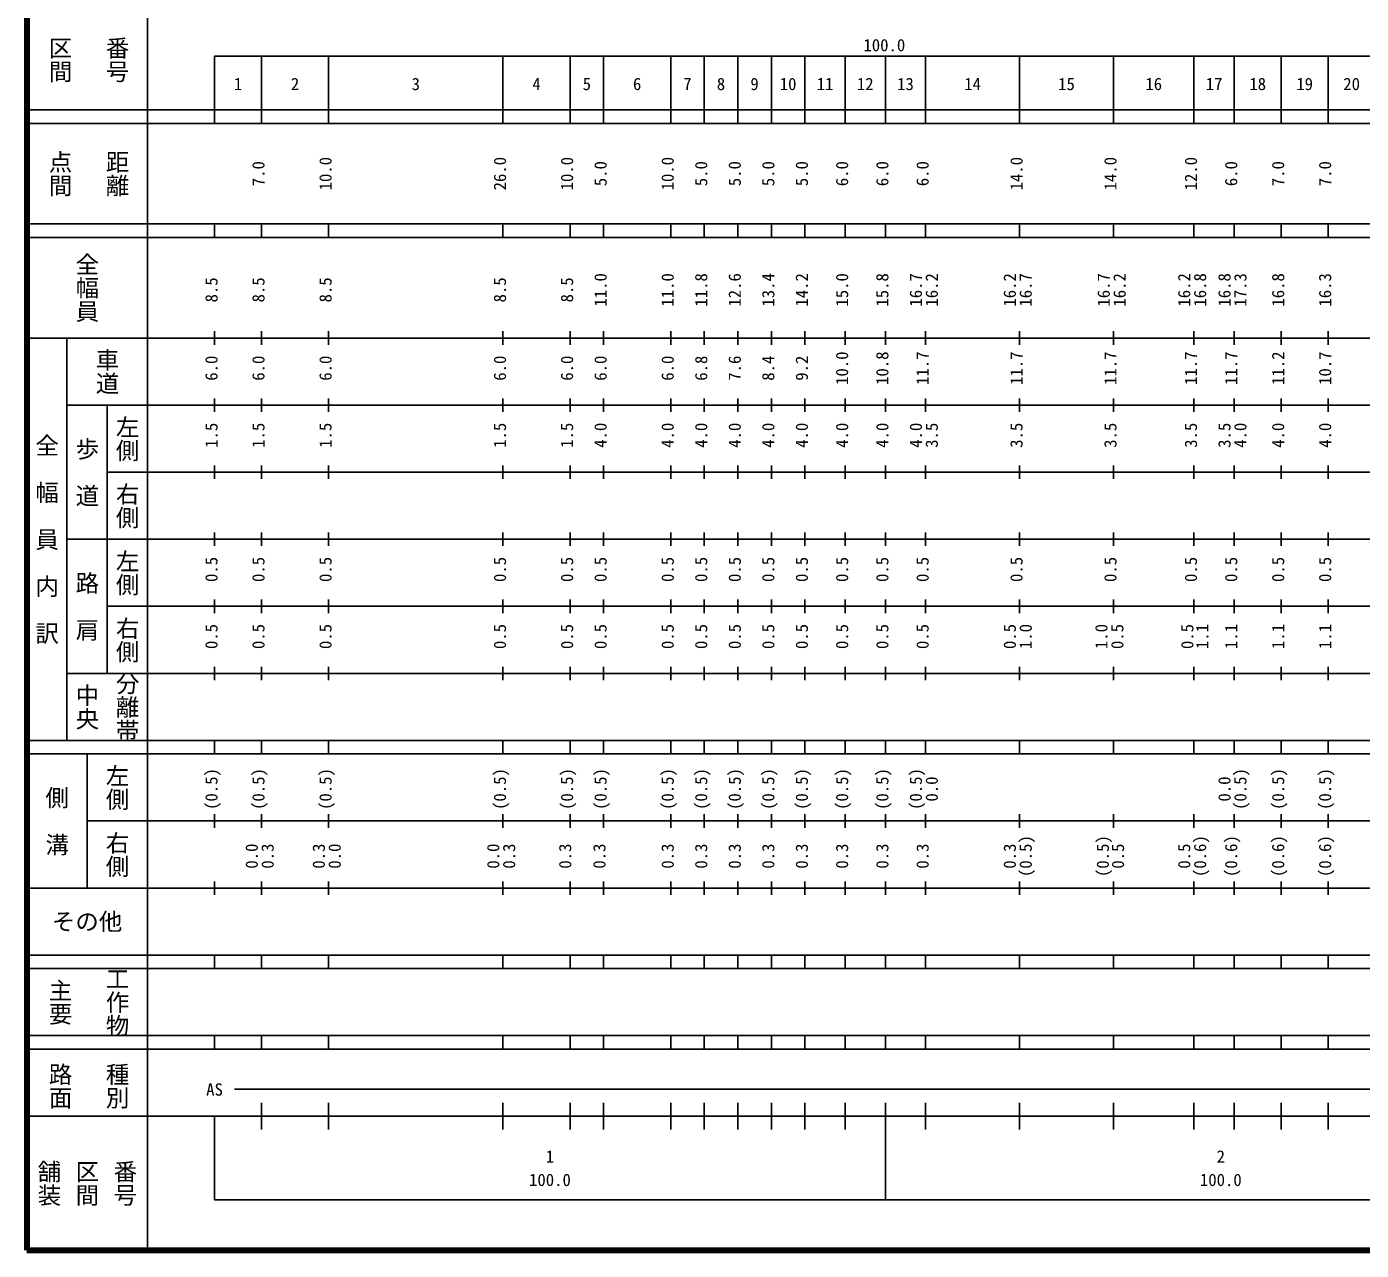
# Model space of a CAD drawing. Units: millimetres on the paper, enlarged 1000 times. Extents: x 40000 to 680000, y 20000 to 380000.
# Drawn here: x 40000 to 238943, y 20000 to 202409 of the extents above; entities that cross this region are included whole.
import ezdxf
from ezdxf.enums import TextEntityAlignment as Align

# ---------------------------------------------------------------- set-up
doc = ezdxf.new("R2010")
doc.units = ezdxf.units.MM
doc.header["$LTSCALE"] = 1000
doc.layers.add('M-TTL', color=2, linetype='Continuous', lineweight=140)
doc.layers.add('M-TTL-BAND', color=7, linetype='Continuous', lineweight=25)
doc.styles.add('@ＭＳ ゴシック', font='')
doc.styles.add('ＭＳ ゴシック', font='')
doc.styles.get('@ＭＳ ゴシック').set_extended_font_data('@MS Gothic')
doc.styles.get('ＭＳ ゴシック').set_extended_font_data('MS Gothic')

msp = doc.modelspace()

# ---------------------------------------------------------------- linework, layer by layer
at = {"layer": 'M-TTL'}
for p, q in [((40000, 380000), (40000, 20000)), ((40000, 20000), (680000, 20000))]:
    msp.add_line(p, q, dxfattribs=at)
at = {"layer": 'M-TTL-BAND'}
for p, q in [((58000, 370000), (58000, 20000)), ((68000, 198000), (579000, 198000)), ((68000, 198000), (68000, 188000)), ((75000, 188000), (75000, 198000)), ((85000, 188000), (85000, 198000)), ((111000, 188000), (111000, 198000)), ((121000, 188000), (121000, 198000)), ((126000, 188000), (126000, 198000)), ((136000, 188000), (136000, 198000)), ((141000, 188000), (141000, 198000)), ((146000, 188000), (146000, 198000)), ((151000, 188000), (151000, 198000)), ((156000, 188000), (156000, 198000)), ((162000, 188000), (162000, 198000)), ((168000, 188000), (168000, 198000)), ((174000, 188000), (174000, 198000)), ((188000, 188000), (188000, 198000)), ((202000, 188000), (202000, 198000)), ((214000, 188000), (214000, 198000)), ((220000, 188000), (220000, 198000)), ((227000, 188000), (227000, 198000)), ((234000, 188000), (234000, 198000)), ((40000, 190000), (579000, 190000)), ((40000, 188000), (579000, 188000)), ((40000, 173000), (579000, 173000)), ((68000, 171000), (68000, 173000)), ((75000, 171000), (75000, 173000)), ((85000, 171000), (85000, 173000)), ((111000, 171000), (111000, 173000)), ((121000, 171000), (121000, 173000)), ((126000, 171000), (126000, 173000)), ((136000, 171000), (136000, 173000)), ((141000, 171000), (141000, 173000)), ((146000, 171000), (146000, 173000)), ((151000, 171000), (151000, 173000)), ((156000, 171000), (156000, 173000)), ((162000, 171000), (162000, 173000)), ((168000, 171000), (168000, 173000)), ((174000, 171000), (174000, 173000)), ((188000, 171000), (188000, 173000)), ((202000, 171000), (202000, 173000)), ((214000, 171000), (214000, 173000)), ((220000, 171000), (220000, 173000)), ((227000, 171000), (227000, 173000)), ((234000, 171000), (234000, 173000)), ((40000, 171000), (579000, 171000)), ((40000, 156000), (579000, 156000)), ((46000, 96000), (46000, 156000)), ((68000, 155000), (68000, 157000)), ((75000, 155000), (75000, 157000)), ((85000, 155000), (85000, 157000)), ((111000, 155000), (111000, 157000)), ((121000, 155000), (121000, 157000)), ((126000, 155000), (126000, 157000)), ((136000, 155000), (136000, 157000)), ((141000, 155000), (141000, 157000)), ((146000, 155000), (146000, 157000)), ((151000, 155000), (151000, 157000)), ((156000, 155000), (156000, 157000)), ((162000, 155000), (162000, 157000)), ((168000, 155000), (168000, 157000)), ((174000, 155000), (174000, 157000)), ((188000, 155000), (188000, 157000)), ((202000, 155000), (202000, 157000)), ((214000, 155000), (214000, 157000)), ((220000, 155000), (220000, 157000)), ((227000, 155000), (227000, 157000)), ((234000, 155000), (234000, 157000)), ((46000, 146000), (579000, 146000)), ((52000, 146000), (52000, 106000)), ((68000, 145000), (68000, 147000)), ((75000, 145000), (75000, 147000)), ((85000, 145000), (85000, 147000)), ((111000, 145000), (111000, 147000)), ((121000, 145000), (121000, 147000)), ((126000, 145000), (126000, 147000)), ((136000, 145000), (136000, 147000)), ((141000, 145000), (141000, 147000)), ((146000, 145000), (146000, 147000)), ((151000, 145000), (151000, 147000)), ((156000, 145000), (156000, 147000)), ((162000, 145000), (162000, 147000)), ((168000, 145000), (168000, 147000)), ((174000, 145000), (174000, 147000)), ((188000, 145000), (188000, 147000)), ((202000, 145000), (202000, 147000)), ((214000, 145000), (214000, 147000)), ((220000, 145000), (220000, 147000)), ((227000, 145000), (227000, 147000)), ((234000, 145000), (234000, 147000)), ((52000, 136000), (579000, 136000)), ((68000, 135000), (68000, 137000)), ((75000, 135000), (75000, 137000)), ((85000, 135000), (85000, 137000)), ((111000, 135000), (111000, 137000)), ((121000, 135000), (121000, 137000)), ((126000, 135000), (126000, 137000)), ((136000, 135000), (136000, 137000)), ((141000, 135000), (141000, 137000)), ((146000, 135000), (146000, 137000)), ((151000, 135000), (151000, 137000)), ((156000, 135000), (156000, 137000)), ((162000, 135000), (162000, 137000)), ((168000, 135000), (168000, 137000)), ((174000, 135000), (174000, 137000)), ((188000, 135000), (188000, 137000)), ((202000, 135000), (202000, 137000)), ((214000, 135000), (214000, 137000)), ((220000, 135000), (220000, 137000)), ((227000, 135000), (227000, 137000)), ((234000, 135000), (234000, 137000)), ((46000, 126000), (579000, 126000)), ((68000, 125000), (68000, 127000)), ((75000, 125000), (75000, 127000)), ((85000, 125000), (85000, 127000)), ((111000, 125000), (111000, 127000)), ((121000, 125000), (121000, 127000)), ((126000, 125000), (126000, 127000)), ((136000, 125000), (136000, 127000)), ((141000, 125000), (141000, 127000)), ((146000, 125000), (146000, 127000)), ((151000, 125000), (151000, 127000)), ((156000, 125000), (156000, 127000)), ((162000, 125000), (162000, 127000)), ((168000, 125000), (168000, 127000)), ((174000, 125000), (174000, 127000)), ((188000, 125000), (188000, 127000)), ((202000, 125000), (202000, 127000)), ((214000, 125000), (214000, 127000)), ((220000, 125000), (220000, 127000)), ((227000, 125000), (227000, 127000)), ((234000, 125000), (234000, 127000)), ((52000, 116000), (579000, 116000)), ((68000, 115000), (68000, 117000)), ((75000, 115000), (75000, 117000)), ((85000, 115000), (85000, 117000)), ((111000, 115000), (111000, 117000)), ((121000, 115000), (121000, 117000)), ((126000, 115000), (126000, 117000)), ((136000, 115000), (136000, 117000)), ((141000, 115000), (141000, 117000)), ((146000, 115000), (146000, 117000)), ((151000, 115000), (151000, 117000)), ((156000, 115000), (156000, 117000)), ((162000, 115000), (162000, 117000)), ((168000, 115000), (168000, 117000)), ((174000, 115000), (174000, 117000)), ((188000, 115000), (188000, 117000)), ((202000, 115000), (202000, 117000)), ((214000, 115000), (214000, 117000)), ((220000, 115000), (220000, 117000)), ((227000, 115000), (227000, 117000)), ((234000, 115000), (234000, 117000)), ((46000, 106000), (579000, 106000)), ((68000, 105000), (68000, 107000)), ((75000, 105000), (75000, 107000)), ((85000, 105000), (85000, 107000)), ((111000, 105000), (111000, 107000)), ((121000, 105000), (121000, 107000)), ((126000, 105000), (126000, 107000)), ((136000, 105000), (136000, 107000)), ((141000, 105000), (141000, 107000)), ((146000, 105000), (146000, 107000)), ((151000, 105000), (151000, 107000)), ((156000, 105000), (156000, 107000)), ((162000, 105000), (162000, 107000)), ((168000, 105000), (168000, 107000)), ((174000, 105000), (174000, 107000)), ((188000, 105000), (188000, 107000)), ((202000, 105000), (202000, 107000)), ((214000, 105000), (214000, 107000)), ((220000, 105000), (220000, 107000)), ((227000, 105000), (227000, 107000)), ((234000, 105000), (234000, 107000)), ((40000, 96000), (579000, 96000)), ((68000, 94000), (68000, 96000)), ((75000, 94000), (75000, 96000)), ((85000, 94000), (85000, 96000)), ((111000, 94000), (111000, 96000)), ((121000, 94000), (121000, 96000)), ((126000, 94000), (126000, 96000)), ((136000, 94000), (136000, 96000)), ((141000, 94000), (141000, 96000)), ((146000, 94000), (146000, 96000)), ((151000, 94000), (151000, 96000)), ((156000, 94000), (156000, 96000)), ((162000, 94000), (162000, 96000)), ((168000, 94000), (168000, 96000)), ((174000, 94000), (174000, 96000)), ((188000, 94000), (188000, 96000)), ((202000, 94000), (202000, 96000)), ((214000, 94000), (214000, 96000)), ((220000, 94000), (220000, 96000)), ((227000, 94000), (227000, 96000)), ((234000, 94000), (234000, 96000)), ((40000, 94000), (579000, 94000)), ((49000, 94000), (49000, 74000)), ((49000, 84000), (579000, 84000)), ((68000, 83000), (68000, 85000)), ((75000, 83000), (75000, 85000)), ((85000, 83000), (85000, 85000)), ((111000, 83000), (111000, 85000)), ((121000, 83000), (121000, 85000)), ((126000, 83000), (126000, 85000)), ((136000, 83000), (136000, 85000)), ((141000, 83000), (141000, 85000)), ((146000, 83000), (146000, 85000)), ((151000, 83000), (151000, 85000)), ((156000, 83000), (156000, 85000)), ((162000, 83000), (162000, 85000)), ((168000, 83000), (168000, 85000)), ((174000, 83000), (174000, 85000)), ((188000, 83000), (188000, 85000)), ((202000, 83000), (202000, 85000)), ((214000, 83000), (214000, 85000)), ((220000, 83000), (220000, 85000)), ((227000, 83000), (227000, 85000)), ((234000, 83000), (234000, 85000)), ((40000, 74000), (579000, 74000)), ((68000, 73000), (68000, 75000)), ((75000, 73000), (75000, 75000)), ((85000, 73000), (85000, 75000)), ((111000, 73000), (111000, 75000)), ((121000, 73000), (121000, 75000)), ((126000, 73000), (126000, 75000)), ((136000, 73000), (136000, 75000)), ((141000, 73000), (141000, 75000)), ((146000, 73000), (146000, 75000)), ((151000, 73000), (151000, 75000)), ((156000, 73000), (156000, 75000)), ((162000, 73000), (162000, 75000)), ((168000, 73000), (168000, 75000)), ((174000, 73000), (174000, 75000)), ((188000, 73000), (188000, 75000)), ((202000, 73000), (202000, 75000)), ((214000, 73000), (214000, 75000)), ((220000, 73000), (220000, 75000)), ((227000, 73000), (227000, 75000)), ((234000, 73000), (234000, 75000)), ((40000, 64000), (579000, 64000)), ((68000, 62000), (68000, 64000)), ((75000, 62000), (75000, 64000)), ((85000, 62000), (85000, 64000)), ((111000, 62000), (111000, 64000)), ((121000, 62000), (121000, 64000)), ((126000, 62000), (126000, 64000)), ((136000, 62000), (136000, 64000)), ((141000, 62000), (141000, 64000)), ((146000, 62000), (146000, 64000)), ((151000, 62000), (151000, 64000)), ((156000, 62000), (156000, 64000)), ((162000, 62000), (162000, 64000)), ((168000, 62000), (168000, 64000)), ((174000, 62000), (174000, 64000)), ((188000, 62000), (188000, 64000)), ((202000, 62000), (202000, 64000)), ((214000, 62000), (214000, 64000)), ((220000, 62000), (220000, 64000)), ((227000, 62000), (227000, 64000)), ((234000, 62000), (234000, 64000)), ((40000, 62000), (579000, 62000)), ((40000, 52000), (579000, 52000)), ((68000, 50000), (68000, 52000)), ((75000, 50000), (75000, 52000)), ((85000, 50000), (85000, 52000)), ((111000, 50000), (111000, 52000)), ((121000, 50000), (121000, 52000)), ((126000, 50000), (126000, 52000)), ((136000, 50000), (136000, 52000)), ((141000, 50000), (141000, 52000)), ((146000, 50000), (146000, 52000)), ((151000, 50000), (151000, 52000)), ((156000, 50000), (156000, 52000)), ((162000, 50000), (162000, 52000)), ((168000, 50000), (168000, 52000)), ((174000, 50000), (174000, 52000)), ((188000, 50000), (188000, 52000)), ((202000, 50000), (202000, 52000)), ((214000, 50000), (214000, 52000)), ((220000, 50000), (220000, 52000)), ((227000, 50000), (227000, 52000)), ((234000, 50000), (234000, 52000)), ((40000, 50000), (579000, 50000)), ((71000, 44000), (565000, 44000)), ((75000, 38000), (75000, 42000)), ((85000, 38000), (85000, 42000)), ((111000, 38000), (111000, 42000)), ((121000, 38000), (121000, 42000)), ((126000, 38000), (126000, 42000)), ((136000, 38000), (136000, 42000)), ((141000, 38000), (141000, 42000)), ((146000, 38000), (146000, 42000)), ((151000, 38000), (151000, 42000)), ((156000, 38000), (156000, 42000)), ((162000, 38000), (162000, 42000)), ((168000, 27500), (168000, 42000)), ((174000, 38000), (174000, 42000)), ((188000, 38000), (188000, 42000)), ((202000, 38000), (202000, 42000)), ((214000, 38000), (214000, 42000)), ((220000, 38000), (220000, 42000)), ((227000, 38000), (227000, 42000)), ((234000, 38000), (234000, 42000)), ((40000, 40000), (579000, 40000)), ((68000, 40000), (68000, 27500)), ((68000, 27500), (579000, 27500))]:
    msp.add_line(p, q, dxfattribs=at)

# ---------------------------------------------------------------- texts
at = {"layer": 'M-TTL-BAND', "style": '@ＭＳ ゴシック'}
for s, p in [('区間', (45000, 197500)), ('番号', (53500, 197500)), ('点間', (45000, 180500)), ('距離', (53500, 180500)), ('全幅員', (49000, 163500)), ('車道', (52000, 151000)), ('左側', (55000, 141000)), ('全\u3000幅\u3000員\u3000内\u3000訳', (43000, 126000)), ('歩\u3000道', (49000, 136000)), ('右側', (55000, 131000)), ('左側', (55000, 121000)), ('路\u3000肩', (49000, 116000)), ('右側', (55000, 111000)), ('分離帯', (55000, 101000)), ('中央', (49000, 101000)), ('左側', (53500, 89000)), ('側\u3000溝', (44500, 84000)), ('右側', (53500, 79000)), ('工作物', (53500, 57000)), ('主要', (45000, 57000)), ('路面', (45000, 44500)), ('種別', (53500, 44500)), ('舗装', (43333, 30000)), ('区間', (49000, 30000)), ('番号', (54667, 30000))]:
    msp.add_text(s, height=2566, rotation=270, dxfattribs=at).set_placement(p, align=Align.MIDDLE_CENTER)
at = {"layer": 'M-TTL-BAND', "style": 'ＭＳ ゴシック'}
for s, p in [('100.0', (167844, 198195)), ('1', (71500, 192405)), ('2', (80000, 192405)), ('3', (98000, 192405)), ('4', (116000, 192405)), ('5', (123500, 192405)), ('6', (131000, 192405)), ('7', (138500, 192405)), ('8', (143500, 192405)), ('9', (148500, 192405)), ('10', (153500, 192405)), ('11', (159000, 192405)), ('12', (165000, 192405)), ('13', (171000, 192405)), ('14', (181000, 192405)), ('15', (195000, 192405)), ('16', (208000, 192405)), ('17', (217000, 192405)), ('18', (223500, 192405)), ('19', (230500, 192405)), ('20', (237500, 192405)), ('AS', (68000, 42500)), ('1', (118000, 32523)), ('2', (218000, 32523)), ('100.0', (118000, 29033)), ('100.0', (218000, 29033))]:
    msp.add_text(s, height=1833, dxfattribs=at).set_placement(p, align=Align.BOTTOM_CENTER)
for s, p in [('7.0', (76000, 180500)), ('10.0', (86000, 180500)), ('26.0', (112000, 180500)), ('10.0', (122000, 180500)), ('5.0', (127000, 180500)), ('10.0', (137000, 180500)), ('5.0', (142000, 180500)), ('5.0', (147000, 180500)), ('5.0', (152000, 180500)), ('5.0', (157000, 180500)), ('6.0', (163000, 180500)), ('6.0', (169000, 180500)), ('6.0', (175000, 180500)), ('14.0', (189000, 180500)), ('14.0', (203000, 180500)), ('12.0', (215000, 180500)), ('6.0', (221000, 180500)), ('7.0', (228000, 180500)), ('7.0', (235000, 180500)), ('11.0', (127000, 163174)), ('11.0', (137000, 163174)), ('11.8', (142000, 163174)), ('12.6', (147000, 163174)), ('13.4', (152000, 163174)), ('14.2', (157000, 163174)), ('15.0', (163000, 163174)), ('15.8', (169000, 163174)), ('16.7', (174000, 163174)), ('16.2', (176370, 163174)), ('16.2', (188000, 163174)), ('16.7', (190370, 163174)), ('16.7', (202000, 163174)), ('16.2', (204370, 163174)), ('16.2', (214000, 163174)), ('16.8', (216370, 163174)), ('16.8', (220000, 163174)), ('17.3', (222370, 163174)), ('16.8', (228000, 163174)), ('16.3', (235000, 163174)), ('8.5', (69000, 163174)), ('8.5', (76000, 163174)), ('8.5', (86000, 163174)), ('8.5', (112000, 163174)), ('8.5', (122000, 163174)), ('6.0', (69000, 151500)), ('6.0', (76000, 151500)), ('6.0', (86000, 151500)), ('6.0', (112000, 151500)), ('6.0', (122000, 151500)), ('6.0', (127000, 151500)), ('6.0', (137000, 151500)), ('6.8', (142000, 151500)), ('7.6', (147000, 151500)), ('8.4', (152000, 151500)), ('9.2', (157000, 151500)), ('10.0', (163000, 151500)), ('10.8', (169000, 151500)), ('11.7', (175000, 151500)), ('11.7', (189000, 151500)), ('11.7', (203000, 151500)), ('11.7', (215000, 151500)), ('11.7', (221000, 151500)), ('11.2', (228000, 151500)), ('10.7', (235000, 151500)), ('1.5', (69000, 141500)), ('1.5', (76000, 141500)), ('1.5', (86000, 141500)), ('1.5', (112000, 141500)), ('1.5', (122000, 141500)), ('4.0', (127000, 141500)), ('4.0', (137000, 141500)), ('4.0', (142000, 141500)), ('4.0', (147000, 141500)), ('4.0', (152000, 141500)), ('4.0', (157000, 141500)), ('4.0', (163000, 141500)), ('4.0', (169000, 141500)), ('4.0', (174000, 141500)), ('3.5', (176370, 141500)), ('3.5', (189000, 141500)), ('3.5', (203000, 141500)), ('3.5', (215000, 141500)), ('3.5', (220000, 141500)), ('4.0', (222370, 141500)), ('4.0', (228000, 141500)), ('4.0', (235000, 141500)), ('0.5', (69000, 121500)), ('0.5', (76000, 121500)), ('0.5', (86000, 121500)), ('0.5', (112000, 121500)), ('0.5', (122000, 121500)), ('0.5', (127000, 121500)), ('0.5', (137000, 121500)), ('0.5', (142000, 121500)), ('0.5', (147000, 121500)), ('0.5', (152000, 121500)), ('0.5', (157000, 121500)), ('0.5', (163000, 121500)), ('0.5', (169000, 121500)), ('0.5', (175000, 121500)), ('0.5', (189000, 121500)), ('0.5', (203000, 121500)), ('0.5', (215000, 121500)), ('0.5', (221000, 121500)), ('0.5', (228000, 121500)), ('0.5', (235000, 121500)), ('0.5', (69000, 111500)), ('0.5', (76000, 111500)), ('0.5', (86000, 111500)), ('0.5', (112000, 111500)), ('0.5', (122000, 111500)), ('0.5', (127000, 111500)), ('0.5', (137000, 111500)), ('0.5', (142000, 111500)), ('0.5', (147000, 111500)), ('0.5', (152000, 111500)), ('0.5', (157000, 111500)), ('0.5', (163000, 111500)), ('0.5', (169000, 111500)), ('0.5', (175000, 111500)), ('0.5', (188000, 111500)), ('1.0', (190370, 111500)), ('1.0', (201654, 111500)), ('0.5', (204028, 111500)), ('0.5', (214460, 111500)), ('1.1', (216705, 111500)), ('1.1', (221000, 111500)), ('1.1', (228000, 111500)), ('1.1', (235000, 111500)), ('(0.5)', (69000, 88764)), ('(0.5)', (76000, 88764)), ('(0.5)', (86000, 88764)), ('(0.5)', (112000, 88764)), ('(0.5)', (122000, 88764)), ('(0.5)', (127000, 88764)), ('(0.5)', (137000, 88764)), ('(0.5)', (142000, 88764)), ('(0.5)', (147000, 88764)), ('(0.5)', (152000, 88764)), ('(0.5)', (157000, 88764)), ('(0.5)', (163000, 88764)), ('(0.5)', (169000, 88764)), ('(0.5)', (174000, 88764)), ('(0.5)', (222370, 88764)), ('(0.5)', (228000, 88764)), ('(0.5)', (235000, 88764)), ('0.0', (176370, 88764)), ('0.0', (220000, 88764)), ('0.0', (75000, 78764)), ('0.3', (77370, 78764)), ('0.3', (85000, 78764)), ('0.0', (87370, 78764)), ('0.0', (111000, 78764)), ('0.3', (113370, 78764)), ('0.3', (121727, 78764)), ('0.3', (126824, 78764)), ('0.3', (137000, 78764)), ('0.3', (142000, 78764)), ('0.3', (147000, 78764)), ('0.3', (152000, 78764)), ('0.3', (157000, 78764)), ('0.3', (163000, 78764)), ('0.3', (169000, 78764)), ('0.3', (175000, 78764)), ('0.3', (188000, 78764)), ('(0.5)', (190370, 78764)), ('(0.5)', (201868, 78764)), ('0.5', (204128, 78764)), ('0.5', (214000, 78764)), ('(0.6)', (216370, 78764)), ('(0.6)', (221000, 78764)), ('(0.6)', (228000, 78764)), ('(0.6)', (235000, 78764))]:
    msp.add_text(s, height=1833, rotation=90, dxfattribs=at).set_placement(p, align=Align.BOTTOM_CENTER)
msp.add_text('その他', height=2566, dxfattribs=at).set_placement((49000, 69000), align=Align.MIDDLE_CENTER)

doc.saveas('drawing.dxf')
